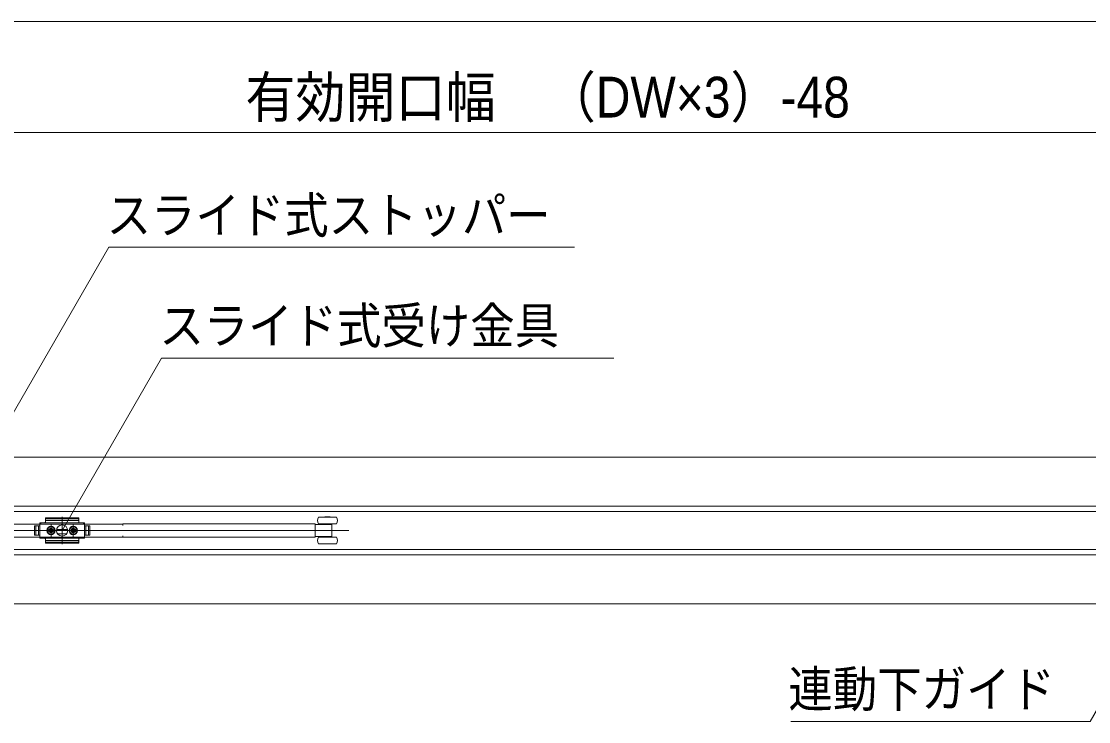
# Model space of a CAD drawing. Units: millimetres, scale not verified. Extents: x -6062 to 6062, y -3045 to 3045.
# Drawn here: x -4285 to -3325, y 1140 to 1770 of the extents above; entities that cross this region are included whole.
import ezdxf
from ezdxf.enums import TextEntityAlignment as Align

# ---------------------------------------------------------------- set-up
doc = ezdxf.new("R2010")
doc.units = ezdxf.units.MM
doc.header["$LTSCALE"] = 20
for name, color, linetype, lineweight in [('0-0_2寸法-1', 7, 'Continuous', 9), ('0-2_2寸法-3', 7, 'Continuous', 9), ('0-3_3一般', 7, 'Continuous', 9)]:
    doc.layers.add(name, color=color, linetype=linetype, lineweight=lineweight)
doc.styles.add('ＭＳ ゴシック', font='')
doc.styles.add('ＭＳ Ｐゴシック', font='')
doc.styles.get('ＭＳ ゴシック').set_extended_font_data('MS Gothic')
doc.styles.get('ＭＳ Ｐゴシック').set_extended_font_data('MS PGothic')

# ---------------------------------------------------------------- blocks, each defined once
blk = doc.blocks.new('グループ-132')
at = {"layer": '0-3_3一般'}
for p, q in [((19030, 26676.9), (-75990, 26676.9)), ((19030, 26676.9), (-75990, 26676.9)), ((-49620, 26321.9), (-49718, 26321.9)), ((-49718, 26321.9), (-49718, 26151.9)), ((-49620, 26321.9), (-49708, 26321.9)), ((-49694, 26151.9), (-49694, 26321.9)), ((-49648, 26151.9), (-49648, 26321.9)), ((-49644, 26321.9), (-49644, 26151.9)), ((-49620, 26376.9), (-49620, 26096.9)), ((-49620, 26376.9), (-49530, 26376.9)), ((-49620, 26356.9), (-49600, 26376.9)), ((-49620, 26366.9), (-49620, 26321.9)), ((-49620, 26321.9), (-49620, 26151.9)), ((-48830, 26376.9), (-49610, 26376.9)), ((-49520, 26446.1), (-49520, 26456.7)), ((-49520, 26436.1), (-49520, 26446.1)), ((-49520, 26386.9), (-49520, 26436.1)), ((-49520, 26413.9), (-48920, 26413.9)), ((-49510, 26466.7), (-48930, 26466.7)), ((-49510, 26446.1), (-48930, 26446.1)), ((-49420, 26113.9), (-49420, 26358.3)), ((-49420, 26341.9), (-49420, 26131.9)), ((-49220, 26485.4), (-49220, 25989.2)), ((-49220, 26394.2), (-49220, 26073.1)), ((-49020, 26113.9), (-49020, 26358.3)), ((-49020, 26341.9), (-49020, 26131.9)), ((-48920, 26436.1), (-48920, 26456.7)), ((-48920, 26436.1), (-48920, 26386.9)), ((-48910, 26376.9), (-48820, 26376.9)), ((-48840, 26376.9), (-48820, 26356.9)), ((-48820, 26376.9), (-48820, 26321.9)), ((-48820, 26096.9), (-48820, 26376.9)), ((-48820, 26321.9), (-48820, 26366.9)), ((-48722, 26321.9), (-48820, 26321.9)), ((-48820, 26151.9), (-48820, 26321.9)), ((-48820, 26321.9), (-48732, 26321.9)), ((-48796, 26151.9), (-48796, 26321.9)), ((-48792, 26321.9), (-48792, 26151.9)), ((-48746, 26321.9), (-48746, 26151.9)), ((-48722, 26151.9), (-48722, 26321.9)), ((-48130, 26329.9), (-48130, 26356.9)), ((-48130, 26356.9), (-44684, 26356.9)), ((-44664, 26356.9), (-44684, 26356.9)), ((-44664, 26340.2), (-44664, 26356.9)), ((-44444, 26342.9), (-44664, 26342.9)), ((-44664, 26340.2), (-44664, 26322.9)), ((-44664, 26150.9), (-44664, 26322.9)), ((-44604, 26476.9), (-44558.8, 26476.9)), ((-44604, 26356.9), (-44558.8, 26356.9)), ((-44558.8, 26476.9), (-44284, 26476.9)), ((-44558.8, 26356.9), (-44284, 26356.9)), ((-44519, 26342.9), (-44519, 26356.9)), ((-44494, 26484.9), (-44394, 26484.9)), ((-44494, 26476.9), (-44494, 26484.9)), ((-44389.9, 26342.9), (-44444, 26342.9)), ((-44394, 26484.9), (-44394, 26476.9)), ((-44375.2, 26342.9), (-44389.9, 26342.9)), ((-44369, 26342.9), (-44375.2, 26342.9)), ((-44369, 26356.9), (-44369, 26342.9)), ((-44364, 26325.5), (-44364, 26325.3)), ((-44364, 26148.4), (-44364, 26325.3)), ((-52182, 26236.9), (-44062, 26236.9)), ((-48668.3, 26236.9), (-49766.3, 26236.9)), ((-49756.9, 26236.9), (-48658.9, 26236.9)), ((-49718, 26161.9), (-49718, 26311.9)), ((-49718, 26151.9), (-49620, 26151.9)), ((-49708, 26151.9), (-49620, 26151.9)), ((-49620, 26151.9), (-49620, 26106.9)), ((-49297, 26236.9), (-49545, 26236.9)), ((-49355, 26236.9), (-49525, 26236.9)), ((-49376, 26236.9), (-49464, 26236.9)), ((-49436.7, 26242.9), (-49439.8, 26242.9)), ((-49436.7, 26230.9), (-49439.8, 26230.8)), ((-49420, 26192.9), (-49420, 26280.9)), ((-49403.3, 26242.9), (-49400.2, 26242.9)), ((-49403.3, 26230.9), (-49400.2, 26230.8)), ((-49335, 26236.9), (-49355, 26236.9)), ((-49315, 26236.9), (-49335, 26236.9)), ((-48897, 26236.9), (-49145, 26236.9)), ((-48955, 26236.9), (-49125, 26236.9)), ((-48976, 26236.9), (-49064, 26236.9)), ((-49060.1, 26245.5), (-49040.5, 26246.6)), ((-49039.8, 26242.9), (-49060.1, 26245.5)), ((-49039.8, 26230.8), (-49060.1, 26228.3)), ((-49060.1, 26228.3), (-49040.5, 26227.2)), ((-49040.5, 26246.6), (-49033.2, 26250)), ((-49036.7, 26242.9), (-49040.5, 26246.6)), ((-49036.7, 26230.9), (-49040.5, 26227.2)), ((-49040.5, 26227.2), (-49033.2, 26223.7)), ((-49036.7, 26242.9), (-49039.8, 26242.9)), ((-49036.7, 26230.9), (-49039.8, 26230.8)), ((-49029.4, 26246.3), (-49036.7, 26242.9)), ((-49029.4, 26227.5), (-49036.7, 26230.9)), ((-49029.7, 26257.4), (-49033.2, 26250)), ((-49033.2, 26250), (-49029.4, 26246.3)), ((-49033.2, 26223.7), (-49029.4, 26227.5)), ((-49029.7, 26216.4), (-49033.2, 26223.7)), ((-49028.6, 26277.1), (-49029.7, 26257.4)), ((-49026, 26253.6), (-49029.7, 26257.4)), ((-49026, 26220.1), (-49029.7, 26216.4)), ((-49028.6, 26196.7), (-49029.7, 26216.4)), ((-49029.4, 26246.3), (-49026, 26253.6)), ((-49029.4, 26227.5), (-49026, 26220.1)), ((-49026.1, 26256.7), (-49028.6, 26277.1)), ((-49026.1, 26217.1), (-49028.6, 26196.7)), ((-49026, 26253.6), (-49026.1, 26256.7)), ((-49026, 26220.1), (-49026.1, 26217.1)), ((-49020, 26313.4), (-49020, 26161.5)), ((-49020, 26192.9), (-49020, 26280.9)), ((-49014, 26253.6), (-49010.3, 26257.4)), ((-49014, 26253.6), (-49013.9, 26256.7)), ((-49010.6, 26246.3), (-49014, 26253.6)), ((-49010.6, 26227.5), (-49014, 26220.1)), ((-49014, 26220.1), (-49013.9, 26217.1)), ((-49014, 26220.1), (-49010.3, 26216.4)), ((-49013.9, 26256.7), (-49011.4, 26277.1)), ((-49013.9, 26217.1), (-49011.4, 26196.7)), ((-49011.4, 26277.1), (-49010.3, 26257.4)), ((-49011.4, 26196.7), (-49010.3, 26216.4)), ((-49006.8, 26250), (-49010.6, 26246.3)), ((-49010.6, 26246.3), (-49003.3, 26242.9)), ((-49010.6, 26227.5), (-49003.3, 26230.9)), ((-49006.8, 26223.7), (-49010.6, 26227.5)), ((-49010.3, 26257.4), (-49006.8, 26250)), ((-49010.3, 26216.4), (-49006.8, 26223.7)), ((-48999.5, 26246.6), (-49006.8, 26250)), ((-48999.5, 26227.2), (-49006.8, 26223.7)), ((-49003.3, 26242.9), (-48999.5, 26246.6)), ((-49003.3, 26242.9), (-49000.2, 26242.9)), ((-49003.3, 26230.9), (-49000.2, 26230.8)), ((-49003.3, 26230.9), (-48999.5, 26227.2)), ((-49000.2, 26242.9), (-48979.9, 26245.5)), ((-49000.2, 26230.8), (-48979.9, 26228.3)), ((-48979.9, 26245.5), (-48999.5, 26246.6)), ((-48979.9, 26228.3), (-48999.5, 26227.2)), ((-48935, 26236.9), (-48955, 26236.9)), ((-48915, 26236.9), (-48935, 26236.9)), ((-48820, 26151.9), (-48722, 26151.9)), ((-48820, 26106.9), (-48820, 26151.9)), ((-48820, 26151.9), (-48820, 26096.9)), ((-48732, 26151.9), (-48820, 26151.9)), ((-48722, 26311.9), (-48722, 26161.9)), ((-44664, 26150.9), (-44664, 26133.6)), ((-44664, 26130.9), (-44444, 26130.9)), ((-44519, 26116.9), (-44519, 26130.9)), ((-44444, 26130.9), (-44389.9, 26130.9)), ((-44369, 26130.9), (-44369, 26116.9)), ((-44364, 26144.9), (-44364, 26145)), ((-50830, 26119.9), (-48150, 26119.9)), ((-49600, 26096.9), (-49620, 26116.9)), ((-49530, 26096.9), (-49620, 26096.9)), ((-49610, 26096.9), (-48830, 26096.9)), ((-49520, 26037.7), (-49520, 26086.9)), ((-48920, 26059.9), (-49520, 26059.9)), ((-49520, 26037.7), (-49520, 26027.7)), ((-49520, 26017.1), (-49520, 26027.7)), ((-48930, 26027.7), (-49510, 26027.7)), ((-48930, 26007.1), (-49510, 26007.1)), ((-48920, 26086.9), (-48920, 26037.7)), ((-48920, 26037.7), (-48920, 26027.7)), ((-48920, 26027.7), (-48920, 26017.1)), ((-48820, 26096.9), (-48910, 26096.9)), ((-48820, 26116.9), (-48840, 26096.9)), ((-48150, 26119.9), (-48130, 26119.9)), ((-44284, 26116.9), (-44604, 26116.9)), ((-44284, 25996.9), (-44604, 25996.9)), ((19030, 25796.9), (-75990, 25796.9)), ((19030, 24916.9), (-75990, 24916.9))]:
    blk.add_line(p, q, dxfattribs=at)
for points in [[(19030, 26676.9), (19030, 27556.9), (-75990, 27556.9), (-75990, 26676.9)], [(-48130, 26353.9), (-48150, 26353.9), (-50830, 26353.9), (-50850, 26353.9), (-50850, 26329.9), (-50850, 26143.9)], [(-44364, 26328.9), (-44364, 26329), (-44364, 26329), (-44364, 26329.1), (-44364, 26329.1), (-44364, 26329.2), (-44364, 26329.2), (-44364, 26329.2), (-44364, 26329.2), (-44364, 26329.2), (-44364, 26329.2), (-44364, 26329.2), (-44364, 26329.1), (-44364, 26329.1), (-44364, 26329), (-44364, 26328.9), (-44364, 26328.9), (-44364, 26328.8), (-44364, 26328.7), (-44364, 26328.5), (-44364, 26328.4), (-44364, 26328.3), (-44364, 26328.1), (-44364, 26328), (-44364, 26327.8), (-44364, 26327.7), (-44364, 26327.5), (-44364, 26327.4), (-44364, 26327.2), (-44364, 26327.1), (-44364, 26326.9), (-44364, 26326.7), (-44364, 26326.6), (-44364, 26326.4), (-44364, 26326.3), (-44364, 26326.1), (-44364, 26326), (-44364, 26325.8), (-44364, 26325.7), (-44364, 26325.5)], [(-49439.8, 26242.9), (-49460.1, 26245.5), (-49440.5, 26246.6)], [(-49439.8, 26230.8), (-49460.1, 26228.3), (-49440.5, 26227.2)], [(-49429.4, 26227.5), (-49436.7, 26230.9), (-49440.5, 26227.2), (-49433.2, 26223.7)], [(-49429.4, 26246.3), (-49426, 26253.6), (-49429.7, 26257.4), (-49433.2, 26250)], [(-49426, 26253.6), (-49426.1, 26256.7), (-49428.6, 26277.1), (-49429.7, 26257.4)], [(-49426, 26220.1), (-49426.1, 26217.1), (-49428.6, 26196.7), (-49429.7, 26216.4)], [(-49414, 26253.6), (-49413.9, 26256.7), (-49411.4, 26277.1), (-49410.3, 26257.4)], [(-49410.6, 26227.5), (-49414, 26220.1), (-49410.3, 26216.4), (-49406.8, 26223.7)], [(-49414, 26220.1), (-49413.9, 26217.1), (-49411.4, 26196.7), (-49410.3, 26216.4)], [(-49410.6, 26246.3), (-49403.3, 26242.9), (-49399.5, 26246.6), (-49406.8, 26250)], [(-49400.2, 26242.9), (-49379.9, 26245.5), (-49399.5, 26246.6)], [(-49400.2, 26230.8), (-49379.9, 26228.3), (-49399.5, 26227.2)], [(-44684, 26116.9), (-48130, 26116.9), (-48130, 26143.9)], [(-44684, 26116.9), (-44664, 26116.9), (-44664, 26133.6)], [(-44389.9, 26130.9), (-44375.2, 26130.9), (-44369, 26130.9)], [(-44364, 26148.4), (-44364, 26148.3), (-44364, 26148.1), (-44364, 26148), (-44364, 26147.8), (-44364, 26147.7), (-44364, 26147.5), (-44364, 26147.4), (-44364, 26147.2), (-44364, 26147.1), (-44364, 26146.9), (-44364, 26146.8), (-44364, 26146.6), (-44364, 26146.4), (-44364, 26146.3), (-44364, 26146.1), (-44364, 26146), (-44364, 26145.8), (-44364, 26145.7), (-44364, 26145.5), (-44364, 26145.4), (-44364, 26145.3), (-44364, 26145.2), (-44364, 26145.1), (-44364, 26145), (-44364, 26144.9), (-44364, 26144.8), (-44364, 26144.8), (-44364, 26144.7), (-44364, 26144.7), (-44364, 26144.7), (-44364, 26144.6), (-44364, 26144.6), (-44364, 26144.6), (-44364, 26144.7), (-44364, 26144.7), (-44364, 26144.7), (-44364, 26144.8), (-44364, 26144.8), (-44364, 26144.9)], [(19030, 24916.9), (19030, 25796.9), (-75990, 25796.9), (-75990, 24916.9)]]:
    blk.add_lwpolyline(points, dxfattribs=at)
for points in [[(-52002, 25896.9), (-28638, 25896.9), (-28638, 26576.9), (-52002, 26576.9)], [(-49429.4, 26246.3), (-49436.7, 26242.9), (-49440.5, 26246.6), (-49433.2, 26250)], [(-49429.4, 26227.5), (-49426, 26220.1), (-49429.7, 26216.4), (-49433.2, 26223.7)], [(-49410.6, 26246.3), (-49414, 26253.6), (-49410.3, 26257.4), (-49406.8, 26250)], [(-49410.6, 26227.5), (-49403.3, 26230.9), (-49399.5, 26227.2), (-49406.8, 26223.7)]]:
    blk.add_lwpolyline(points, close=True, dxfattribs=at)
for centre, radius in [((-49420, 26236.9), 75), ((-49420, 26236.9), 65), ((-49420, 26236.9), 42), ((-49420, 26236.9), 40), ((-49420, 26236.9), 40), ((-49420, 26236.9), 32.4), ((-49420, 26236.9), 30), ((-49020, 26236.9), 75), ((-49020, 26236.9), 65), ((-49020, 26236.9), 42), ((-49020, 26236.9), 40), ((-49020, 26236.9), 40), ((-49020, 26236.9), 32.4), ((-49020, 26236.9), 30)]:
    blk.add_circle(centre, radius, dxfattribs=at)
for centre, radius, start, end in [((-49708, 26311.9), 10, 90, 180), ((-49610, 26366.9), 10, 90, 180), ((-49530, 26386.9), 10, 270, 0), ((-49510, 26456.7), 10, 90, 180), ((-49510, 26436.1), 10, 90, 180), ((-48930, 26456.7), 10, 0, 90), ((-48930, 26436.1), 10, 0, 90), ((-48910, 26386.9), 10, 180, 270), ((-48830, 26366.9), 10, 0, 90), ((-48732, 26311.9), 10, 0, 90), ((-44524, 26416.9), 100, 143.1301, 216.8699), ((-44384, 26329.6), 20, 359.74972, 42.54335), ((-44364, 26416.9), 100, 323.1301, 36.8699), ((-49708, 26161.9), 10, 180, 270), ((-49415, 26236.9), 46, 169.19486, 180), ((-49415, 26236.9), 46, 180, 190.80514), ((-49420, 26236.9), 20.7, 162.98773, 197.01227), ((-49420, 26231.9), 46, 79.19486, 100.80514), ((-49420, 26241.8), 46, 259.19486, 280.80514), ((-49420, 26236.9), 20.7, 72.98773, 107.01227), ((-49420, 26236.9), 20.7, 252.98773, 287.01227), ((-49420, 26236.9), 20.7, 342.98773, 17.01227), ((-49425, 26236.9), 46, 0, 10.80514), ((-49425, 26236.9), 46, 349.19486, 0), ((-49015, 26236.9), 46, 169.19486, 180), ((-49015, 26236.9), 46, 180, 190.80514), ((-49020, 26236.9), 20.7, 162.98773, 197.01227), ((-49020, 26231.9), 46, 79.19486, 100.80514), ((-49020, 26241.8), 46, 259.19486, 280.80514), ((-49020, 26236.9), 20.7, 72.98773, 107.01227), ((-49020, 26236.9), 20.7, 252.98773, 287.01227), ((-49020, 26236.9), 20.7, 342.98773, 17.01227), ((-49025, 26236.9), 46, 0, 10.80514), ((-49025, 26236.9), 46, 349.19486, 0), ((-48732, 26161.9), 10, 270, 0), ((-44384, 26144.2), 20, 315.93951, 0.24905), ((-49610, 26106.9), 10, 180, 270), ((-49530, 26086.9), 10, 0, 90), ((-49510, 26037.7), 10, 180, 270), ((-49510, 26017.1), 10, 180, 270), ((-48930, 26037.7), 10, 270, 0), ((-48930, 26017.1), 10, 270, 0), ((-48910, 26086.9), 10, 90, 180), ((-48830, 26106.9), 10, 270, 0), ((-44524, 26056.9), 100, 143.1301, 216.8699), ((-44364, 26056.9), 100, 323.1301, 36.8699)]:
    blk.add_arc(centre, radius, start, end, dxfattribs=at)
blk = doc.blocks.new('グループ-133')
at = {"layer": '0-3_3一般'}
blk.add_blockref('グループ-132', (0, 0), dxfattribs=at)

msp = doc.modelspace()

# ---------------------------------------------------------------- linework, layer by layer
at = {"layer": '0-0_2寸法-1'}
for p, q in [((-848.21, 1770), (-5574.79, 1770)), ((-2048.21, 1670), (-5574.79, 1670))]:
    msp.add_line(p, q, dxfattribs=at)
at = {"layer": '0-2_2寸法-3'}
for p, q in [((-4248.33, 1316.84), (-4248.67, 1316.84)), ((-4248.33, 1316.84), (-4248.67, 1316.84)), ((-4243.61, 1312.84), (-4253.39, 1312.84)), ((-4244.5, 1308.84), (-4252.5, 1308.84))]:
    msp.add_line(p, q, dxfattribs=at)
for points in [[(-4353.75, 1311.84), (-4206.53, 1566.84), (-3787.3, 1566.84)], [(-4248.5, 1311.84), (-4159.01, 1466.84), (-3752.13, 1466.84)], [(-3211.5, 1333.84), (-3323.51, 1139.84), (-3592.83, 1139.84)]]:
    msp.add_lwpolyline(points, dxfattribs=at)
msp.add_circle((-4248.5, 1311.84), 5.01, dxfattribs=at)
msp.add_circle((-4248.5, 1311.84), 5.01, dxfattribs=at)

# ---------------------------------------------------------------- block references
at = {"layer": '0-3_3一般', "xscale": 0.05, "yscale": 0.05}
msp.add_blockref('グループ-133', (-1787.5, 0), dxfattribs=at)

# ---------------------------------------------------------------- texts
at = {"layer": '0-0_2寸法-1', "style": 'ＭＳ Ｐゴシック', "width": 0.9}
msp.add_text('有効開口幅\u3000（DW×3）-48', height=36.69, dxfattribs=at).set_placement((-4083.56, 1672.45), align=Align.BOTTOM_LEFT)
at = {"layer": '0-2_2寸法-3', "style": 'ＭＳ ゴシック', "width": 0.9}
for s, p in [('スライド式ストッパー', (-4208.45, 1569.61)), ('スライド式受け金具', (-4160.94, 1470.19)), ('連動下ガイド', (-3594.93, 1143.19))]:
    msp.add_text(s, height=32.55, dxfattribs=at).set_placement(p, align=Align.BOTTOM_LEFT)

doc.saveas('drawing.dxf')
